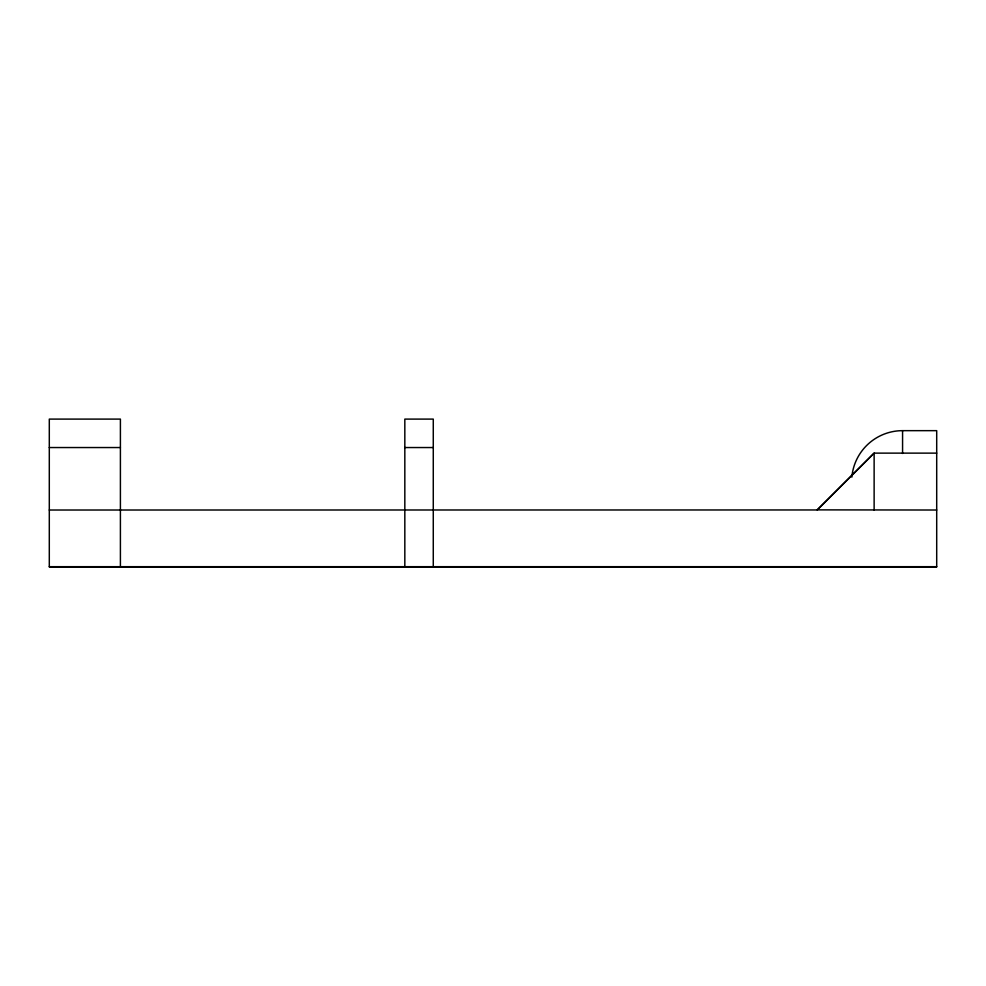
<?xml version="1.0" encoding="UTF-8"?>
<svg xmlns="http://www.w3.org/2000/svg" width="986" height="986" viewBox="0 0 986 986"><rect width="100%" height="100%" fill="white"/><g stroke="black" fill="none" stroke-linecap="round" stroke-linejoin="round"><path stroke-width="1.48" d="M851.855 477.15A50.915 50.915 0 0 1 902.572 430.66L936.7 430.66L936.7 566.901L49.3 566.901L49.3 419.099L120.403 419.099L120.403 566.901M49.3 447.545L120.403 447.545M404.827 447.545L433.273 447.545M936.7 453.129L874.126 453.129L817.246 509.873L936.7 510.021M49.3 510.021L817.246 509.959L874.126 453.129L874.126 510.021M49.3 566.691L936.7 566.691M902.572 430.66L902.572 453.461M433.273 566.901L433.273 419.099L404.827 419.099L404.827 566.901"/></g></svg>
